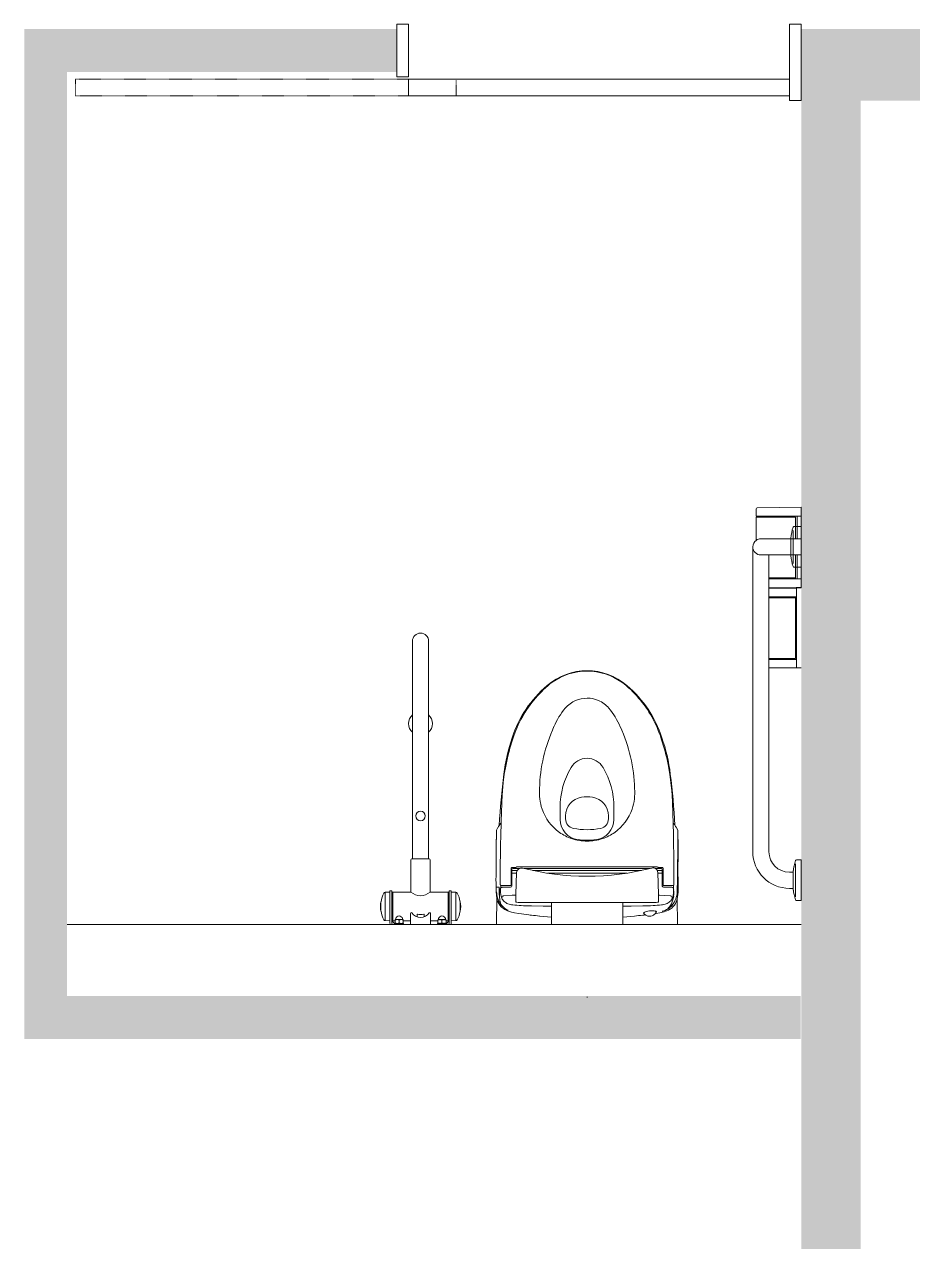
# Model space of a CAD drawing. Header units: millimetres. Extents: x -376000 to 292178, y -193032 to 188048.
# Drawn here: x -232153 to -230286, y -105727 to -103171 of the extents above; entities that cross this region are included whole.
import ezdxf

# ---------------------------------------------------------------- set-up
doc = ezdxf.new("R2010")
doc.units = ezdxf.units.MM
doc.linetypes.add('ラインタイプ-1', pattern=[2.116531, 1.058062, -1.058469])
for name, color, linetype, lineweight, true_color in [('03_0.15', 7, 'Continuous', 15, 0x990099), ('04_0.10', 7, 'Continuous', 9, 0x0099ff), ('08_ハッチ・色', 7, 'Continuous', 5, 0x888888)]:
    doc.layers.add(name, color=color, linetype=linetype, lineweight=lineweight, true_color=true_color)
for name, color, linetype, lineweight in [('_区分表-C_A：塗（壁）-2 (2D)', 7, 'Continuous', 5), ('_区分表-オーナー：塗（壁）-3 (2D)', 7, 'Continuous', 5), ('_区分表-リアルゲイト：塗（壁） (2D)', 7, 'Continuous', 5)]:
    doc.layers.add(name, color=color, linetype=linetype, lineweight=lineweight)

# ---------------------------------------------------------------- blocks, each defined once
blk = doc.blocks.new('区分表-リアルゲイト：塗（壁） (2D)')
at = {"layer": '08_ハッチ・色', "color": 141}
blk.add_solid([(-230520.3, -108260.9), (-230395.3, -108260.9), (-230520.3, -103330.9), (-230395.3, -103330.9)], dxfattribs=at)
blk = doc.blocks.new('グループ-415')
at = {"layer": '03_0.15', "color": 214, "lineweight": 15, "true_color": 0x990099}
for p, q in [((-230615.2, -104202.6), (-230615.2, -104188.3)), ((-230520.3, -104184.6), (-230613.3, -104186.3)), ((-230520.3, -104203.6), (-230520.3, -104184.6)), ((-230615.3, -104230.5), (-230615.2, -104206.8)), ((-230600.7, -104203.6), (-230614.2, -104203.6)), ((-230614.2, -104205.8), (-230600.7, -104205.8)), ((-230596.7, -104203.6), (-230600.7, -104203.6)), ((-230600.7, -104205.8), (-230600.7, -104203.6)), ((-230600.7, -104205.8), (-230596.7, -104205.8)), ((-230584.7, -104203.6), (-230596.7, -104203.6)), ((-230596.7, -104205.8), (-230596.7, -104203.6)), ((-230596.7, -104205.8), (-230584.7, -104205.8)), ((-230580.7, -104203.6), (-230584.7, -104203.6)), ((-230584.7, -104203.6), (-230584.7, -104205.8)), ((-230584.7, -104205.8), (-230580.7, -104205.8)), ((-230539.3, -104203.6), (-230580.7, -104203.6)), ((-230580.7, -104205.8), (-230580.7, -104203.6)), ((-230580.7, -104205.8), (-230540.6, -104205.8)), ((-230540.6, -104205.8), (-230536.8, -104205.8)), ((-230540.3, -104205.5), (-230540.3, -104204)), ((-230540.1, -104203.8), (-230536.8, -104203.8)), ((-230536.8, -104203.6), (-230539.3, -104203.6)), ((-230534.3, -104203.6), (-230536.8, -104203.6)), ((-230536.8, -104203.8), (-230533.5, -104203.8)), ((-230536.8, -104205.8), (-230533.3, -104205.8)), ((-230529.3, -104203.6), (-230534.3, -104203.6)), ((-230533.3, -104205.8), (-230533.3, -104204)), ((-230532.3, -104251), (-230532.3, -104206.8)), ((-230520.3, -104203.6), (-230529.3, -104203.6)), ((-230529.3, -104203.6), (-230529.3, -104251)), ((-230520.3, -104251), (-230520.3, -104203.6)), ((-230615.3, -104232.8), (-230615.3, -104230.5)), ((-230615.3, -104232.9), (-230615.3, -104232.8)), ((-230615.3, -104235.2), (-230615.3, -104232.9)), ((-230615.3, -104235.3), (-230615.3, -104235.2)), ((-230615.3, -104237.6), (-230615.3, -104235.3)), ((-230615.3, -104237.7), (-230615.3, -104237.6)), ((-230615.3, -104240), (-230615.3, -104237.7)), ((-230615.3, -104240.2), (-230615.3, -104240)), ((-230615.3, -104242.3), (-230615.3, -104240.2)), ((-230615.3, -104242.6), (-230615.3, -104242.3)), ((-230615.3, -104244.7), (-230615.3, -104242.6)), ((-230615.3, -104245), (-230615.3, -104244.7)), ((-230615.3, -104247.1), (-230615.3, -104245)), ((-230615.3, -104247.4), (-230615.3, -104247.1)), ((-230615.3, -104249.5), (-230615.3, -104247.4)), ((-230537.3, -104302.8), (-230537.3, -104233.3)), ((-230522.3, -104225.3), (-230535.7, -104225.3)), ((-230520.3, -104225.3), (-230522.3, -104225.3)), ((-230520.3, -104310.8), (-230520.3, -104225.3)), ((-230622.2, -104268), (-230622.2, -104908)), ((-230615.3, -104249.8), (-230615.3, -104249.5)), ((-230615.3, -104251.9), (-230615.3, -104249.8)), ((-230615.3, -104252.2), (-230615.3, -104251.9)), ((-230615.3, -104254.3), (-230615.3, -104252.2)), ((-230605.2, -104251), (-230537.3, -104251)), ((-230542.3, -104251), (-230542.3, -104249.6)), ((-230542.3, -104285), (-230542.3, -104251)), ((-230537.3, -104251), (-230532.3, -104251)), ((-230532.3, -104251), (-230529.3, -104251)), ((-230529.3, -104251), (-230520.3, -104251)), ((-230605.2, -104285), (-230588.2, -104285)), ((-230588.2, -104285), (-230537.3, -104285)), ((-230588.2, -104285), (-230588.2, -104332.8)), ((-230542.3, -104286.4), (-230542.3, -104285)), ((-230537.3, -104285), (-230532.3, -104285)), ((-230532.3, -104285), (-230529.3, -104285)), ((-230532.3, -104331.8), (-230532.3, -104285)), ((-230529.3, -104285), (-230520.3, -104285)), ((-230529.3, -104335), (-230529.3, -104285)), ((-230520.3, -104335), (-230520.3, -104285)), ((-230522.3, -104310.8), (-230535.7, -104310.8)), ((-230520.3, -104310.8), (-230522.3, -104310.8)), ((-230588.2, -104332.8), (-230588.2, -104335)), ((-230588.2, -104332.8), (-230584.7, -104332.8)), ((-230588.2, -104335), (-230588.2, -104352.8)), ((-230584.7, -104335), (-230588.2, -104335)), ((-230584.7, -104332.8), (-230580.7, -104332.8)), ((-230584.7, -104335), (-230584.7, -104332.8)), ((-230580.7, -104335), (-230584.7, -104335)), ((-230580.7, -104332.8), (-230541, -104332.8)), ((-230580.7, -104332.8), (-230580.7, -104335)), ((-230540, -104335), (-230580.7, -104335)), ((-230541, -104332.8), (-230536.8, -104332.8)), ((-230540.8, -104334.6), (-230540.8, -104333)), ((-230540.6, -104334.8), (-230540, -104334.8)), ((-230540, -104334.8), (-230536.8, -104334.8)), ((-230540, -104335), (-230540, -104334.8)), ((-230536.8, -104335), (-230540, -104335)), ((-230536.8, -104332.8), (-230533.3, -104332.8)), ((-230536.8, -104334.8), (-230533.5, -104334.8)), ((-230533.5, -104335), (-230536.8, -104335)), ((-230533.5, -104334.8), (-230533, -104334.8)), ((-230533.5, -104335), (-230533.5, -104334.8)), ((-230529.3, -104335), (-230533.5, -104335)), ((-230532.8, -104334.6), (-230532.8, -104332.7)), ((-230520.3, -104335), (-230529.3, -104335)), ((-230520.3, -104353.7), (-230520.3, -104335)), ((-230588.2, -104352.8), (-230588.2, -104355.3)), ((-230520.3, -104353.6), (-230588.2, -104352.8)), ((-230530.3, -104354.8), (-230588.2, -104355.3)), ((-230588.2, -104355.3), (-230588.2, -104373)), ((-230588.2, -104373), (-230588.2, -104375.3)), ((-230584.7, -104373), (-230588.2, -104373)), ((-230588.2, -104375.3), (-230588.2, -104502.3)), ((-230588.2, -104375.3), (-230541, -104375.3)), ((-230580.7, -104373), (-230584.7, -104373)), ((-230584.7, -104373), (-230584.7, -104375.3)), ((-230540, -104373), (-230580.7, -104373)), ((-230580.7, -104373.9), (-230580.7, -104373)), ((-230580.7, -104374), (-230580.7, -104373.9)), ((-230580.7, -104375.3), (-230580.7, -104374)), ((-230541, -104375.3), (-230536.8, -104375.3)), ((-230540.8, -104373.5), (-230540.8, -104375.1)), ((-230540.6, -104373.3), (-230536.8, -104373.3)), ((-230536.8, -104373), (-230540, -104373)), ((-230540, -104373), (-230540, -104373.3)), ((-230533.5, -104373), (-230536.8, -104373)), ((-230536.8, -104373.3), (-230533, -104373.3)), ((-230536.8, -104375.3), (-230533.3, -104375.3)), ((-230530.3, -104373), (-230533.5, -104373)), ((-230533.5, -104373), (-230533.5, -104373.3)), ((-230532.8, -104373.5), (-230532.8, -104375.4)), ((-230532.3, -104376.3), (-230532.3, -104501.3)), ((-230530.3, -104354.7), (-230530.3, -104373.2)), ((-230530.3, -104373.2), (-230530.3, -104504.7)), ((-230520.3, -104353.7), (-230529.4, -104353.7)), ((-231337.3, -104620.7), (-231337.3, -104466)), ((-231303.3, -104657.3), (-231303.3, -104466)), ((-230588.2, -104502.3), (-230588.2, -104504.5)), ((-230588.2, -104502.3), (-230584.7, -104502.3)), ((-230584.7, -104502.3), (-230580.7, -104502.3)), ((-230584.7, -104504.5), (-230584.7, -104502.3)), ((-230580.7, -104502.3), (-230536.8, -104502.3)), ((-230580.7, -104502.3), (-230580.7, -104504.5)), ((-230540.3, -104502.6), (-230540.3, -104504.1)), ((-230536.8, -104502.3), (-230533.3, -104502.3)), ((-230533.3, -104502.3), (-230533.3, -104504.1)), ((-230588.2, -104504.5), (-230588.2, -104522.2)), ((-230539.3, -104504.5), (-230588.2, -104504.5)), ((-230520.3, -104522.2), (-230588.2, -104522.2)), ((-230588.2, -104522.2), (-230588.2, -104908)), ((-230540.1, -104504.3), (-230539.6, -104504.3)), ((-230539.6, -104504.3), (-230536.8, -104504.3)), ((-230536.8, -104504.5), (-230539.3, -104504.5)), ((-230536.8, -104504.3), (-230534, -104504.3)), ((-230534.3, -104504.5), (-230536.8, -104504.5)), ((-230530.3, -104504.5), (-230534.3, -104504.5)), ((-230534, -104504.3), (-230533.5, -104504.3)), ((-230530.3, -104504.7), (-230530.3, -104522.2)), ((-231337.3, -104657.3), (-231337.3, -104620.7)), ((-231337.3, -104923), (-231337.3, -104657.3)), ((-231303.3, -104923), (-231303.3, -104657.3)), ((-231140.7, -104724.9), (-231144.3, -104745.2)), ((-230796.5, -104745.2), (-230800.1, -104724.9)), ((-231144.3, -104745.2), (-231146.6, -104762.4)), ((-230794.2, -104762.4), (-230796.5, -104745.2)), ((-231148.3, -104780.2), (-231148.9, -104790.2)), ((-231146.6, -104762.4), (-231148.3, -104780.2)), ((-230792.5, -104780.2), (-230794.2, -104762.4)), ((-230791.9, -104790.2), (-230792.5, -104780.2)), ((-231149.6, -104804.1), (-231150.5, -104827.7)), ((-231148.9, -104790.2), (-231149.6, -104804.1)), ((-230791.2, -104804.1), (-230791.9, -104790.2)), ((-230790.3, -104827.7), (-230791.2, -104804.1)), ((-231150.5, -104827.7), (-231151, -104841.7)), ((-231027, -104814.7), (-231027, -104840.1)), ((-231015.5, -104832.9), (-231015.5, -104839.3)), ((-230925.5, -104832.9), (-230925.5, -104839.3)), ((-230914, -104814.7), (-230914, -104840.3)), ((-230789.7, -104848.1), (-230790.3, -104827.7)), ((-231151.1, -104848.1), (-231151.8, -104872.4)), ((-231151, -104841.7), (-231151.1, -104848.1)), ((-230789, -104872.4), (-230789.7, -104848.1)), ((-230788.6, -104848.5), (-230787.3, -104850.5)), ((-230783.5, -104856.2), (-230780, -104862.5)), ((-231161.5, -104882.4), (-231161.6, -104953.8)), ((-231161, -104881.9), (-231161, -104863.7)), ((-231151.8, -104872.4), (-231152.3, -104895.2)), ((-230788.5, -104895.2), (-230789, -104872.4)), ((-230779.7, -104881.9), (-230780.5, -104965.4)), ((-230779.8, -104863.9), (-230779.7, -104881.9)), ((-230779.2, -104906.8), (-230779.2, -104882.4)), ((-231152.5, -104911.9), (-231152.8, -104935.2)), ((-231152.3, -104895.2), (-231152.5, -104911.9)), ((-230788.3, -104911.9), (-230788.5, -104895.2)), ((-230788, -104935.2), (-230788.3, -104911.9)), ((-230779.4, -104952.4), (-230779.2, -104906.8)), ((-231340.5, -104992.7), (-231340.5, -104925)), ((-231338.5, -104923), (-231337.3, -104923)), ((-231337.3, -104923), (-231303.3, -104923)), ((-231303.3, -104923), (-231302, -104923)), ((-231300, -104992.7), (-231300, -104925)), ((-231152.8, -104935.2), (-231152.9, -104956.8)), ((-230787.9, -104956.8), (-230788, -104935.2)), ((-230532.3, -105002.7), (-230532.3, -104933.2)), ((-230520.3, -104925.2), (-230530.7, -104925.2)), ((-230520.3, -105010.7), (-230520.3, -104925.2)), ((-231161.6, -104953.8), (-231161.7, -104961.8)), ((-231152.9, -104956.8), (-231152.9, -104958)), ((-231152.9, -104958), (-231152.9, -104965.2)), ((-231129.9, -104965.4), (-231129.9, -104943.1)), ((-231129, -104954.1), (-231129, -104952.1)), ((-231129, -104954.1), (-231129, -104954.5)), ((-231128.4, -104945.1), (-231128.3, -104955.4)), ((-231128.3, -104955.4), (-231128.3, -104965.4)), ((-231127.9, -104941), (-231120.9, -104941)), ((-231112.2, -104943.1), (-231126.4, -104943.1)), ((-231126.4, -104947.4), (-231117.1, -104947.4)), ((-231126.4, -104953.1), (-231118.7, -104953.1)), ((-231120.3, -104998), (-231118.6, -104951.6)), ((-231117, -104939.6), (-231045.4, -104939.5)), ((-230970.4, -104943.2), (-231102.6, -104943.1)), ((-231084.3, -104947.4), (-230970.4, -104947.3)), ((-231053.6, -104953), (-230970.4, -104952.9)), ((-231045.4, -104939.5), (-230970.4, -104939.5)), ((-230970.4, -104939.5), (-230895.4, -104939.5)), ((-230838, -104943.1), (-230970.4, -104943.2)), ((-230970.4, -104947.3), (-230856.3, -104947.4)), ((-230970.4, -104952.9), (-230887, -104953)), ((-230895.4, -104939.5), (-230823.9, -104939.6)), ((-230814.4, -104943.1), (-230826.8, -104943.1)), ((-230822.9, -104947.4), (-230814.3, -104947.4)), ((-230822, -104951.6), (-230820.3, -104998)), ((-230821.9, -104953.1), (-230814.3, -104953.1)), ((-230819.9, -104941), (-230812.9, -104941)), ((-230812.4, -104945.1), (-230812.5, -104959.1)), ((-230812.5, -104959.1), (-230812.5, -104965.4)), ((-230812.5, -104959.1), (-230810.9, -104959.1)), ((-230811.8, -104952.1), (-230811.8, -104954.1)), ((-230810.9, -104943.1), (-230810.9, -104959.1)), ((-230810.9, -104959.1), (-230810.9, -104965.4)), ((-230787.9, -104958), (-230787.9, -104956.8)), ((-230787.9, -104965.2), (-230787.9, -104958)), ((-230779.4, -104952.4), (-230779.4, -104954.1)), ((-230779.2, -104965.4), (-230779.4, -104954.1)), ((-230545.3, -104951), (-230537.3, -104951)), ((-230537.3, -104949.6), (-230537.3, -104949.5)), ((-230537.3, -104951), (-230537.3, -104949.6)), ((-230537.3, -104985), (-230537.3, -104951)), ((-231161.8, -104966.8), (-231161.8, -104965.4)), ((-231161.7, -104971.8), (-231161.3, -104972)), ((-231161.6, -104973.2), (-231161.6, -104993.4)), ((-231161.3, -104972), (-231161.4, -104972.7)), ((-231161.1, -104982.2), (-231161.1, -104973.1)), ((-231161.1, -104983.4), (-231161.1, -104992.3)), ((-231160.6, -104982.7), (-231159.2, -104982.7)), ((-231159.2, -104982.7), (-231154.9, -104982.7)), ((-231155, -104983.4), (-231155, -104987.6)), ((-231155, -104992.3), (-231155, -104987.6)), ((-231154.9, -104982.7), (-231154.6, -104986.8)), ((-231154.6, -104986.8), (-231154.6, -104992)), ((-231152.9, -104965.2), (-231152.9, -104975.7)), ((-231152.9, -104975.7), (-231152.9, -104977.2)), ((-231152.3, -104985.8), (-231152.3, -104988.8)), ((-231151.9, -104978.9), (-231151.9, -104984)), ((-231151.9, -104984), (-231151.9, -104984.6)), ((-231150.9, -104979.2), (-231131.9, -104979.2)), ((-231147.3, -104982.6), (-231131.2, -104982.4)), ((-231129.9, -104977.2), (-231129.9, -104965.4)), ((-231128.9, -104975.4), (-231128.3, -104975.4)), ((-231128.3, -104965.4), (-231128.3, -104975.4)), ((-231128.3, -104975.4), (-231128.2, -104980.4)), ((-231120.2, -104976.3), (-231119.5, -104976.3)), ((-230821.1, -104976.3), (-230820.6, -104976.3)), ((-230812.5, -104965.4), (-230812.5, -104972)), ((-230812.5, -104972), (-230812.5, -104980)), ((-230812.5, -104972), (-230810.9, -104972)), ((-230810.9, -104965.4), (-230810.9, -104972)), ((-230810.9, -104972), (-230810.9, -104977.2)), ((-230793.4, -104982.6), (-230809.6, -104982.4)), ((-230808.9, -104979.2), (-230789.9, -104979.2)), ((-230788.9, -104984.5), (-230788.9, -104978.9)), ((-230788.5, -104988.8), (-230788.5, -104985.8)), ((-230788.4, -104987.4), (-230788.5, -104988.8)), ((-230787.9, -104975.7), (-230787.9, -104965.2)), ((-230787.9, -104977.2), (-230787.9, -104975.7)), ((-230780.5, -104965.4), (-230780.8, -104990.6)), ((-230779.4, -104972.7), (-230779.4, -104972.1)), ((-230779.2, -104971.7), (-230779.2, -104965.4)), ((-230779.2, -104993.4), (-230779.2, -104973.2)), ((-230545.3, -104985), (-230537.3, -104985)), ((-230537.3, -104986.4), (-230537.3, -104985)), ((-231403.4, -105012.9), (-231403.4, -105033)), ((-231384.5, -104993), (-231394.6, -104993.2)), ((-231394.4, -104994.3), (-231394.4, -105051.6)), ((-231384.5, -104990), (-231380.5, -104990)), ((-231384.5, -104990), (-231384.5, -104993)), ((-231384.5, -104993), (-231384.5, -105052.9)), ((-231380.5, -104990), (-231380.5, -105051.9)), ((-231380.3, -105004), (-231379.8, -105004)), ((-231380.3, -105041.9), (-231380.3, -105004)), ((-231379.8, -105004), (-231379.8, -104992.7)), ((-231379.8, -104992.7), (-231378.3, -104992.7)), ((-231379.8, -105041.9), (-231379.8, -105004)), ((-231378.3, -104992.7), (-231340.5, -104992.7)), ((-231378.3, -105053.2), (-231378.3, -104992.7)), ((-231300, -104992.7), (-231262.3, -104992.7)), ((-231262.3, -104992.7), (-231260.8, -104992.7)), ((-231262.3, -105053.2), (-231262.3, -104992.7)), ((-231260.8, -105004), (-231260.8, -104992.7)), ((-231260.8, -105041.9), (-231260.8, -105004)), ((-231260.8, -105004), (-231260.3, -105004)), ((-231260.3, -105041.9), (-231260.3, -105004)), ((-231260, -104990), (-231256, -104990)), ((-231260, -104990), (-231260, -105051.9)), ((-231256, -104990), (-231256, -104993)), ((-231256, -104993), (-231245.9, -104993.2)), ((-231256, -105052.9), (-231256, -104993)), ((-231246.1, -105051.6), (-231246.1, -104994.3)), ((-231237.1, -105013.2), (-231237.1, -105012.9)), ((-231237.1, -105033), (-231237.1, -105013.2)), ((-231161.6, -104993.4), (-231161, -104997)), ((-231161.1, -104992.3), (-231160.5, -104992.3)), ((-231161.1, -104992.3), (-231161, -104997)), ((-231160.4, -105060.9), (-231159.9, -105005.7)), ((-231154.9, -104994), (-231155, -104992.3)), ((-231154.8, -104996.6), (-231154.9, -104994)), ((-231154.4, -104994), (-231154.4, -104993.3)), ((-231154.3, -104997.1), (-231154.3, -104999.3)), ((-231154.3, -105002.1), (-231154.2, -105004.7)), ((-231145.2, -105000.4), (-231128.1, -104999.3)), ((-231128.1, -104999.3), (-231120.3, -104998.9)), ((-231120.3, -105013.7), (-231120.3, -104998)), ((-231045.3, -105014.5), (-231110.3, -105014.5)), ((-231045.3, -105014.5), (-231045.3, -105060.6)), ((-230970.3, -105014.5), (-231045.3, -105014.5)), ((-230895.3, -105014.5), (-230970.3, -105014.5)), ((-230830.3, -105014.5), (-230895.3, -105014.5)), ((-230895.3, -105014.5), (-230895.3, -105060.6)), ((-230820.3, -105013.7), (-230820.3, -104998)), ((-230820.3, -104998.9), (-230818.3, -104999)), ((-230818.3, -104999), (-230795.5, -105000.4)), ((-230781, -105006.4), (-230780.5, -105060.9)), ((-230779.8, -104997.2), (-230779.2, -104993.4)), ((-230520.3, -105010.7), (-230530.7, -105010.7)), ((-231341.3, -105053.2), (-231341.3, -105037.9)), ((-231327.5, -105044.7), (-231327.5, -105039.4)), ((-231313, -105044.7), (-231313, -105039.4)), ((-231299.3, -105053.2), (-231299.3, -105037.9)), ((-231149.1, -105021.8), (-231150, -105020.8)), ((-231149.1, -105024.1), (-231149.2, -105025.2)), ((-231149.1, -105021.8), (-231149.1, -105024.1)), ((-231136.6, -105031.1), (-231136.6, -105031.8)), ((-231113.5, -105037.7), (-231123, -105036.2)), ((-231062.6, -105022.1), (-231087.3, -105021.8)), ((-231062.6, -105022.1), (-231045.3, -105022.3)), ((-230895.3, -105022.3), (-230878.1, -105022.1)), ((-230853.5, -105021.8), (-230878.1, -105022.1)), ((-230825.6, -105037.4), (-230827.1, -105037.6)), ((-230817.8, -105036.2), (-230825.6, -105037.4)), ((-230791.6, -105023.7), (-230791.7, -105020.2)), ((-230791.6, -105025.2), (-230791.6, -105023.7)), ((-231384.5, -105052.9), (-231394.6, -105052.7)), ((-231384.5, -105052.9), (-231384.5, -105057.9)), ((-231380.5, -105051.9), (-231380.5, -105057.9)), ((-231380.3, -105041.9), (-231379.8, -105041.9)), ((-231379.8, -105053.2), (-231379.8, -105041.9)), ((-231379.8, -105053.2), (-231378.3, -105053.2)), ((-231378.3, -105053.2), (-231373.8, -105053.2)), ((-231374.5, -105059.1), (-231374.5, -105058.4)), ((-231373.5, -105058.4), (-231374.5, -105058.4)), ((-231374.5, -105060.9), (-231374.5, -105059.1)), ((-231372.8, -105050.6), (-231373.8, -105051.2)), ((-231373.8, -105051.9), (-231373.8, -105051.2)), ((-231372.5, -105051.3), (-231373.8, -105051.9)), ((-231373.8, -105053.2), (-231373.8, -105051.9)), ((-231373.8, -105057.5), (-231373.8, -105053.2)), ((-231373.8, -105057.5), (-231372.5, -105057.9)), ((-231373.8, -105058.3), (-231373.8, -105057.5)), ((-231373.5, -105058.4), (-231373.8, -105058.3)), ((-231373.5, -105058.4), (-231369.5, -105058.4)), ((-231372.5, -105050.2), (-231372.5, -105048.5)), ((-231371.5, -105050.8), (-231372.5, -105051.3)), ((-231372.5, -105057.9), (-231371.5, -105058.2)), ((-231359, -105050.4), (-231371.5, -105050.4)), ((-231370.4, -105050.5), (-231371.5, -105050.8)), ((-231371.5, -105058.2), (-231370.4, -105058.4)), ((-231370, -105050.5), (-231370.4, -105050.5)), ((-231370.4, -105058.4), (-231369.5, -105058.4)), ((-231369.5, -105050.4), (-231370, -105050.5)), ((-231369, -105050.5), (-231369.5, -105050.4)), ((-231369.5, -105058.4), (-231368.6, -105058.4)), ((-231369.5, -105058.4), (-231361, -105058.4)), ((-231368.6, -105050.5), (-231369, -105050.5)), ((-231367.6, -105050.8), (-231368.6, -105050.5)), ((-231368.6, -105058.4), (-231367.6, -105058.2)), ((-231366.5, -105051.3), (-231367.6, -105050.8)), ((-231367.6, -105058.2), (-231366.5, -105057.9)), ((-231365.3, -105051.9), (-231366.5, -105051.3)), ((-231366.5, -105057.9), (-231365.3, -105057.5)), ((-231365.3, -105051.9), (-231364, -105051.3)), ((-231365.3, -105057.5), (-231365.3, -105051.9)), ((-231364, -105057.9), (-231365.3, -105057.5)), ((-231364, -105051.3), (-231363, -105050.8)), ((-231363, -105058.2), (-231364, -105057.9)), ((-231363, -105050.8), (-231361.9, -105050.5)), ((-231361.9, -105058.4), (-231363, -105058.2)), ((-231361.9, -105050.5), (-231361.5, -105050.5)), ((-231361, -105058.4), (-231361.9, -105058.4)), ((-231361.5, -105050.5), (-231361, -105050.4)), ((-231361, -105050.4), (-231360.5, -105050.5)), ((-231361, -105058.4), (-231357, -105058.4)), ((-231360.1, -105058.4), (-231361, -105058.4)), ((-231360.5, -105050.5), (-231360.1, -105050.5)), ((-231360.1, -105050.5), (-231359.1, -105050.8)), ((-231359.1, -105058.2), (-231360.1, -105058.4)), ((-231359.1, -105050.8), (-231358, -105051.3)), ((-231358, -105057.9), (-231359.1, -105058.2)), ((-231358, -105050.2), (-231358, -105048.5)), ((-231358, -105051.3), (-231356.8, -105051.9)), ((-231356.8, -105057.5), (-231358, -105057.9)), ((-231356.8, -105051.2), (-231357.8, -105050.6)), ((-231356.8, -105058.3), (-231357, -105058.4)), ((-231356.1, -105058.4), (-231357, -105058.4)), ((-231356.8, -105051.9), (-231356.8, -105051.2)), ((-231356.8, -105053.2), (-231356.8, -105051.9)), ((-231356.8, -105053.2), (-231341.3, -105053.2)), ((-231356.8, -105057.5), (-231356.8, -105053.2)), ((-231356.8, -105058.3), (-231356.8, -105057.5)), ((-231356.1, -105060.9), (-231356.1, -105058.4)), ((-231341.3, -105060.9), (-231341.3, -105053.2)), ((-231299.3, -105053.2), (-231283.8, -105053.2)), ((-231299.3, -105060.9), (-231299.3, -105053.2)), ((-231284.5, -105060.9), (-231284.5, -105058.4)), ((-231283.5, -105058.4), (-231284.5, -105058.4)), ((-231282.8, -105050.6), (-231283.8, -105051.2)), ((-231283.8, -105051.9), (-231283.8, -105051.2)), ((-231282.5, -105051.3), (-231283.8, -105051.9)), ((-231283.8, -105053.2), (-231283.8, -105051.9)), ((-231283.8, -105057.5), (-231283.8, -105053.2)), ((-231283.8, -105057.5), (-231282.5, -105057.9)), ((-231283.8, -105058.3), (-231283.8, -105057.5)), ((-231283.5, -105058.4), (-231283.8, -105058.3)), ((-231279.5, -105058.4), (-231283.5, -105058.4)), ((-231282.5, -105050.2), (-231282.5, -105048.5)), ((-231281.5, -105050.8), (-231282.5, -105051.3)), ((-231282.5, -105057.9), (-231281.5, -105058.2)), ((-231269, -105050.4), (-231281.5, -105050.4)), ((-231280.5, -105050.5), (-231281.5, -105050.8)), ((-231281.5, -105058.2), (-231280.5, -105058.4)), ((-231280, -105050.5), (-231280.5, -105050.5)), ((-231280.5, -105058.4), (-231279.5, -105058.4)), ((-231271, -105058.4), (-231279.5, -105058.4)), ((-231279.5, -105058.4), (-231278.6, -105058.4)), ((-231278.6, -105050.5), (-231279.1, -105050.5)), ((-231277.6, -105050.8), (-231278.6, -105050.5)), ((-231278.6, -105058.4), (-231277.6, -105058.2)), ((-231276.5, -105051.3), (-231277.6, -105050.8)), ((-231277.6, -105058.2), (-231276.5, -105057.9)), ((-231275.3, -105051.9), (-231276.5, -105051.3)), ((-231276.5, -105057.9), (-231275.3, -105057.5)), ((-231275.3, -105051.9), (-231274, -105051.3)), ((-231275.3, -105057.5), (-231275.3, -105051.9)), ((-231274, -105057.9), (-231275.3, -105057.5)), ((-231274, -105051.3), (-231273, -105050.8)), ((-231273, -105058.2), (-231274, -105057.9)), ((-231273, -105050.8), (-231272, -105050.5)), ((-231272, -105058.4), (-231273, -105058.2)), ((-231272, -105050.5), (-231271.5, -105050.5)), ((-231271, -105058.4), (-231272, -105058.4)), ((-231267, -105058.4), (-231271, -105058.4)), ((-231270.1, -105058.4), (-231271, -105058.4)), ((-231270.6, -105050.5), (-231270.1, -105050.5)), ((-231270.1, -105050.5), (-231269.1, -105050.8)), ((-231269.1, -105058.2), (-231270.1, -105058.4)), ((-231269.1, -105050.8), (-231268, -105051.3)), ((-231268, -105057.9), (-231269.1, -105058.2)), ((-231268, -105050.2), (-231268, -105048.5)), ((-231268, -105051.3), (-231266.8, -105051.9)), ((-231266.8, -105057.5), (-231268, -105057.9)), ((-231266.8, -105051.2), (-231267.8, -105050.6)), ((-231266.8, -105058.3), (-231267, -105058.4)), ((-231266.1, -105058.4), (-231267, -105058.4)), ((-231266.8, -105051.9), (-231266.8, -105051.2)), ((-231266.8, -105053.2), (-231266.8, -105051.9)), ((-231266.8, -105053.2), (-231262.3, -105053.2)), ((-231266.8, -105057.5), (-231266.8, -105053.2)), ((-231266.8, -105058.3), (-231266.8, -105057.5)), ((-231266.1, -105059.1), (-231266.1, -105058.4)), ((-231266.1, -105060.9), (-231266.1, -105059.1)), ((-231262.3, -105053.2), (-231260.8, -105053.2)), ((-231260.8, -105041.9), (-231260.3, -105041.9)), ((-231260.8, -105053.2), (-231260.8, -105041.9)), ((-231260, -105051.9), (-231260, -105057.9)), ((-231256, -105052.9), (-231245.9, -105052.7)), ((-231256, -105052.9), (-231256, -105057.9)), ((-231100, -105060.9), (-231160, -105060.9)), ((-230970.3, -105060.9), (-231100, -105060.9)), ((-231062.2, -105043.9), (-231070, -105043.2)), ((-231045.3, -105045.3), (-231062.2, -105043.9)), ((-231045.3, -105060.6), (-231045.3, -105060.9)), ((-230840.7, -105060.9), (-230970.3, -105060.9)), ((-230878.6, -105043.9), (-230895.3, -105045.3)), ((-230895.3, -105060.9), (-230895.3, -105060.6)), ((-230870.7, -105043.2), (-230878.6, -105043.9)), ((-230780.6, -105060.9), (-230840.7, -105060.9)), ((-230970.3, -105213.9), (-230970.3, -105212.9))]:
    blk.add_line(p, q, dxfattribs=at)
blk.add_circle((-231320.3, -104833), 10, dxfattribs=at)
for centre, radius, start, end in [((-230613.2, -104188.3), 2, 91, 180), ((-230616.6, -104208.9), 1.33, 359.9559, 9.2851), ((-230616.6, -104208.9), 1.33, 350.7564, 0.0827), ((-230616.6, -104211.3), 1.33, 359.9475, 9.2742), ((-230616.6, -104211.3), 1.33, 350.7491, 0.0742), ((-230616.6, -104213.7), 1.33, 359.9475, 9.2742), ((-230616.6, -104213.7), 1.33, 350.7491, 0.0742), ((-230616.6, -104216.1), 1.33, 359.9475, 9.2742), ((-230616.6, -104216.1), 1.33, 350.7491, 0.0742), ((-230616.6, -104218.5), 1.33, 359.9475, 9.2742), ((-230616.6, -104218.5), 1.33, 350.7491, 0.0742), ((-230616.6, -104220.9), 1.33, 359.9475, 9.2742), ((-230616.6, -104220.9), 1.33, 350.7491, 0.0742), ((-230616.6, -104223.3), 1.33, 359.9475, 9.2742), ((-230614.2, -104202.6), 1, 180, 270), ((-230614.2, -104206.8), 1, 90, 180), ((-230540.6, -104205.5), 0.3, 270, 0), ((-230540.1, -104204), 0.2, 90, 180), ((-230539.6, -104203.5), 0.3, 270, 350.4059), ((-230534, -104203.5), 0.3, 189.5941, 270), ((-230533.5, -104204), 0.2, 0, 90), ((-230533.3, -104206.8), 1, 0, 90), ((-230616.6, -104223.3), 1.33, 350.7491, 0.0742), ((-230616.6, -104225.7), 1.33, 359.9475, 9.2742), ((-230616.6, -104225.7), 1.33, 350.7491, 0.0742), ((-230616.6, -104228.1), 1.33, 359.9475, 9.2742), ((-230616.6, -104228.1), 1.33, 350.7491, 0.0742), ((-230617, -104230.5), 1.72, 359.9289, 8.093), ((-230616.6, -104230.5), 1.33, 350.7491, 358.8451), ((-230616.6, -104232.9), 1.33, 2.3354, 9.2742), ((-230616.6, -104232.9), 1.33, 359.9475, 2.3354), ((-230616.6, -104232.9), 1.33, 357.6219, 0.0742), ((-230616.6, -104232.9), 1.33, 350.7491, 357.6219), ((-230616.6, -104235.3), 1.33, 3.1137, 9.2742), ((-230616.6, -104235.3), 1.33, 359.9475, 3.1137), ((-230616.6, -104235.3), 1.33, 356.8441, 0.0742), ((-230616.6, -104235.3), 1.33, 350.7491, 356.8441), ((-230616.6, -104237.7), 1.33, 3.7342, 9.2742), ((-230616.6, -104237.7), 1.33, 359.9475, 3.7342), ((-230616.6, -104237.7), 1.33, 356.2239, 0.0742), ((-230616.6, -104237.7), 1.33, 350.7491, 356.2239), ((-230616.6, -104240.1), 1.33, 4.2658, 9.2742), ((-230616.6, -104240.1), 1.33, 359.9475, 4.2658), ((-230616.6, -104240.1), 1.33, 355.6925, 0.0742), ((-230616.6, -104240.1), 1.33, 350.7491, 355.6925), ((-230616.6, -104242.5), 1.33, 4.7385, 9.2742), ((-230616.6, -104242.5), 1.33, 359.9475, 4.7385), ((-230616.6, -104242.5), 1.33, 355.2199, 0.0742), ((-230616.6, -104242.5), 1.33, 350.7491, 355.2199), ((-230616.6, -104244.9), 1.33, 5.1685, 9.2742), ((-230616.6, -104244.9), 1.33, 359.9475, 5.1685), ((-230616.6, -104244.9), 1.33, 354.7901, 0.0742), ((-230616.6, -104244.9), 1.33, 350.7491, 354.7901), ((-230616.6, -104247.3), 1.33, 5.5655, 9.2742), ((-230616.6, -104247.3), 1.33, 359.9475, 5.5655), ((-230616.6, -104247.3), 1.33, 354.3932, 0.0742), ((-230616.6, -104247.3), 1.33, 350.7491, 354.3932), ((-230393.4, -104267.6), 150, 164.2052, 173.0868), ((-230535.7, -104227.3), 2, 90, 164.2052), ((-230605.2, -104268), 17, 126.1033, 180.0002), ((-230605.2, -104268), 17, 180.0002, 270), ((-230616.6, -104249.6), 1.33, 5.9362, 9.2742), ((-230616.6, -104249.6), 1.33, 359.9475, 5.9362), ((-230616.6, -104249.7), 1.33, 354.0226, 0.0742), ((-230616.6, -104249.7), 1.33, 350.7491, 354.0226), ((-230605.2, -104268), 17, 90, 126.1033), ((-230616.6, -104252), 1.33, 6.2852, 9.2742), ((-230616.6, -104252), 1.33, 359.9475, 6.2852), ((-230616.6, -104252.1), 1.33, 353.6737, 0.0742), ((-230616.6, -104252.1), 1.33, 350.7491, 353.6737), ((-230616.6, -104254.4), 1.33, 6.6159, 9.2742), ((-230392.6, -104268.4), 150.8, 186.8726, 195.7541), ((-230535.7, -104308.8), 2, 195.7948, 270), ((-230541, -104333), 0.2, 0, 90), ((-230540.6, -104334.6), 0.2, 180, 270), ((-230533.3, -104331.8), 1, 270, 300), ((-230533, -104334.6), 0.2, 270, 0), ((-230533.3, -104331.8), 1, 300, 0), ((-230541, -104375.1), 0.2, 270, 0), ((-230540.6, -104373.5), 0.2, 90, 180), ((-230533.3, -104376.3), 1, 0, 90), ((-230533, -104373.5), 0.2, 0, 90), ((-230529.3, -104354.7), 0.964, 97.3356, 183.5533), ((-231320.3, -104466), 17, 0, 180), ((-230540.6, -104502.6), 0.3, 0, 90), ((-230540.1, -104504.1), 0.2, 180, 270), ((-230533.5, -104504.1), 0.2, 270, 0), ((-230533.3, -104501.3), 1, 270, 0), ((-230970.5, -104655.9), 128, 49.0355, 130.9645), ((-230970.3, -104655.9), 127, 90.0267, 125.2074), ((-230970.5, -104655.9), 127, 54.7926, 89.9733), ((-230539.6, -104504.6), 0.3, 9.5942, 89.9998), ((-230534, -104504.6), 0.3, 90, 170.4059), ((-230927.2, -104709.4), 195.6, 126.5044, 140.7218), ((-231013.6, -104709.4), 195.6, 39.2782, 53.4956), ((-230899.2, -104742.4), 240, 130.2723, 162.1131), ((-231041.7, -104742.4), 240, 17.8869, 49.7277), ((-230910.9, -104732.8), 223.2, 138.7166, 151.1716), ((-230893.9, -104708), 158.9, 140.307, 156.8379), ((-230969.5, -104647.2), 61.9, 113.7311, 138.8681), ((-230965.8, -104668), 82.5, 93.201, 110.3046), ((-230970.4, -104645.8), 60.2, 83.6069, 90.0007), ((-230970.4, -104645.8), 60.3, 66.4996, 83.6032), ((-230971.3, -104647.2), 61.9, 41.1319, 66.2689), ((-231046.9, -104708), 158.9, 23.1621, 39.693), ((-231029.9, -104732.8), 223.2, 28.8284, 41.2834), ((-231320.3, -104639), 25, 132.8436, 227.1564), ((-231320.3, -104639), 25, 312.8436, 47.1564), ((-230887.7, -104747.7), 250.7, 150.7396, 162.1271), ((-231053.1, -104747.7), 250.7, 17.8729, 29.2604), ((-230736.4, -104785.3), 334.2, 155.2643, 166.8229), ((-231204.4, -104785.3), 334.2, 13.1771, 24.7357), ((-230788, -104787.9), 360, 160.655, 173.133), ((-230691.5, -104815.1), 458.1, 161.6397, 168.6469), ((-231249.3, -104815.1), 458.1, 11.3531, 18.3603), ((-231153, -104787.9), 360, 6.867, 19.345), ((-230745.7, -104782.9), 324.6, 166.8594, 178.6996), ((-230863, -104814.7), 164, 149.3166, 180), ((-230970.5, -104750.9), 39, 30.6834, 149.3166), ((-231078, -104814.7), 164, 0, 30.6834), ((-231195.1, -104782.9), 324.6, 1.3004, 13.1406), ((-229358.3, -104960.1), 1800, 173.133, 176.5836), ((-232582.6, -104960.1), 1800, 3.4265, 6.867), ((-230966.5, -104784.6), 104.1, 175.0032, 199.0283), ((-230974.3, -104784.6), 104.1, 340.9717, 4.9968), ((-230975.5, -104832.9), 40, 99.5941, 180), ((-230970.5, -104862.5), 70, 80.4059, 99.5941), ((-230965.5, -104832.9), 40, 0, 80.4059), ((-230970.5, -104785.9), 99.9, 199.0647, 234.6023), ((-230970.3, -104785.9), 99.9, 305.3977, 340.9353), ((-231013.4, -104940.7), 166.8, 149.8343, 152.0682), ((-231050.8, -104921.1), 124.6, 144.4113, 148.9662), ((-231151.2, -104849.5), 1.38, 88.2645, 135.2514), ((-230984, -104840.1), 43, 180, 262.7518), ((-230995.5, -104839.3), 20, 180, 258.9125), ((-230970.5, -104711.8), 150, 258.9125, 281.0875), ((-230957, -104840.1), 43, 277.2482, 0), ((-230945.5, -104839.3), 20, 281.0875, 0), ((-230789.6, -104849.5), 1.4, 45.4171, 91.9745), ((-230855.8, -104899.5), 84.3, 30.904, 35.5612), ((-231160.9, -104882.5), 0.634, 100.9814, 168.1501), ((-231159.3, -104863.4), 1.69, 146.8343, 188.6286), ((-230971, -104787.1), 98.7, 234.4612, 251.1581), ((-230970.8, -104787.6), 98.2, 250.9461, 270.24), ((-230970.5, -104733.9), 150, 262.7518, 277.2482), ((-230970, -104787.6), 98.2, 269.76, 289.0539), ((-230969.8, -104787.1), 98.7, 288.8419, 305.5388), ((-230781.8, -104863.5), 1.97, 346.8466, 28.641), ((-230779.9, -104882.5), 0.634, 11.8499, 79.0186), ((-230545.3, -104908), 77, 180, 270), ((-230545.3, -104908), 43, 180, 270), ((-231338.5, -104925), 2, 90, 180), ((-231302, -104925), 2, 0, 90), ((-230388.2, -104967.5), 150.2, 164.2198, 173.1014), ((-230388.4, -104967.5), 150, 168.3629, 173.0868), ((-230530.7, -104927.2), 2, 90, 164.2052), ((-231116.9, -104965), 44.9, 175.9156, 180.4935), ((-231127.9, -104943), 2.04, 136.7656, 181.8656), ((-231128.9, -104950.2), 1, 180.0002, 230.208), ((-231130.5, -104952.1), 1.5, 0.0009, 50.2071), ((-231127.9, -104943), 1.98, 88.8069, 136.6869), ((-231128, -104954.4), 1, 181.6394, 251.7758), ((-231126.3, -104945.2), 2.06, 91.595, 177.8469), ((-231127.6, -104948.3), 0.66, 129.2769, 180.0331), ((-231127.9, -104953.7), 0.372, 104.2102, 173.8683), ((-231127.2, -104948.8), 1.31, 99.0948, 128.8279), ((-231127.3, -104955.1), 1.92, 98.9839, 112.4919), ((-231126.5, -104960.9), 7.74, 89.7648, 98.1737), ((-231126.5, -104951.7), 4.3, 88.6533, 102.2369), ((-231120.9, -104938), 2.99, 270.0137, 308.6188), ((-231117, -104942.7), 3.06, 89.3728, 130.1883), ((-231107.6, -104953.3), 11.1, 82.2905, 171.3965), ((-230970.3, -104412.9), 546.5, 255.6072, 284.388), ((-230831.6, -104951.5), 9.65, 359.1725, 107.1811), ((-230823.9, -104942.8), 3.25, 50.2776, 91.0931), ((-230819.9, -104938), 2.99, 231.3812, 269.9863), ((-230814.5, -104945.2), 2.08, 2.6138, 87.9443), ((-230814.2, -104951.7), 4.3, 77.7631, 91.3467), ((-230814.3, -104960.9), 7.74, 81.8263, 90.2352), ((-230813.5, -104948.8), 1.31, 51.1721, 80.9052), ((-230813.5, -104955.1), 1.92, 67.5081, 81.0161), ((-230812.9, -104943), 1.98, 43.3131, 91.1931), ((-230812.9, -104953.7), 0.372, 6.1317, 75.7898), ((-230813.1, -104948.3), 0.66, 359.9669, 50.7231), ((-230810.3, -104952.1), 1.5, 129.7929, 179.9991), ((-230810.3, -104954.1), 1.5, 179.9998, 230.2085), ((-230812.9, -104943), 2.04, 358.1344, 43.2344), ((-230811.9, -104950.2), 1, 309.792, 359.9998), ((-230811.9, -104956), 1, 0, 50.2082), ((-230536.3, -104949.6), 1, 173.0869, 179.9999), ((-231037.2, -104967.2), 124.6, 179.8452, 181.8111), ((-231157.4, -104971.1), 4.38, 180.0492, 189.2751), ((-231160.9, -104973.3), 0.736, 130.7791, 172.3545), ((-231164.7, -104973.2), 3.61, 1.1336, 20.3324), ((-231160.6, -104982.2), 0.5, 180.0222, 269.9778), ((-231160.5, -104983.3), 0.614, 99.1073, 193.5598), ((-231157.9, -104984.2), 2.98, 16.7235, 27.5473), ((-231150.8, -104977.1), 2.05, 180.6114, 238.9592), ((-231149.7, -104985.4), 2.65, 148.2003, 188.4089), ((-231089, -104989.7), 63.3, 179.2272, 183.1292), ((-231150.8, -104977.1), 2.05, 238.9592, 267.74), ((-231149, -104987.6), 4.62, 100.5032, 128.8667), ((-231147.3, -104990), 7.42, 90.2148, 109.9437), ((-231131.9, -104977.2), 2, 269.9795, 359.9795), ((-231131.2, -104979.2), 3.24, 270.5316, 337.8359), ((-231128.9, -104976.4), 1.01, 91.2649, 179.6551), ((-230809.6, -104979.5), 2.96, 190.4291, 271.0404), ((-230808.9, -104977.2), 2, 180.041, 270), ((-230793.5, -104990.1), 7.44, 71.3957, 89.7908), ((-230792.5, -104987.6), 4.78, 50.1318, 72.3688), ((-230789.9, -104977.1), 2.05, 272.26, 359.3886), ((-230791, -104985.9), 2.46, 1.2377, 52.6927), ((-230851.8, -104989.7), 63.3, 356.8708, 0.7728), ((-230745.2, -104984.6), 43.4, 181.536, 183.6113), ((-230741.7, -104983.9), 47.1, 186.0052, 189.0148), ((-230779.7, -104971.7), 0.501, 302.7154, 359.96), ((-230779.9, -104973.3), 0.728, 6.3569, 47.9309), ((-230536.3, -104986.4), 1, 180, 186.9132), ((-230388.5, -104968.4), 149.8, 186.9279, 195.8094), ((-230388.4, -104968.4), 150, 186.9132, 191.6371), ((-231359.5, -105023.1), 45, 167.291, 192.709), ((-231344.2, -105023), 60, 152.0277, 170.3718), ((-231394.6, -104996.2), 3, 91.5, 152.0277), ((-231320.3, -104970.2), 30.2, 227.9776, 312.0224), ((-231246, -104996.2), 3, 27.9723, 88.5), ((-231296.3, -105023), 60, 9.6282, 27.9723), ((-231281, -105023.1), 45, 347.291, 12.709), ((-231088, -104992.7), 73.1, 183.4065, 190.4202), ((-231101.1, -104988.9), 59.5, 183.3229, 195.6806), ((-231124.9, -104999.2), 35.7, 190.7788, 215.5494), ((-231119.1, -104994), 40.8, 195.5707, 213.5525), ((-231021.6, -104991.7), 133.4, 182.1143, 184.0177), ((-231144.3, -104990.3), 10.4, 189.324, 192.1563), ((-231058.9, -104994.7), 95.9, 183.7646, 186.1184), ((-231163.9, -104993.3), 9.41, 2.0441, 4.8409), ((-231142.5, -104992.6), 11.9, 181.8751, 183.4708), ((-231173, -104995.4), 18.7, 1.4512, 4.2534), ((-231194.6, -104997.2), 40.4, 0.151, 3.2303), ((-231120.8, -105000.3), 33.5, 178.322, 183.0387), ((-231032.8, -104991.8), 122.1, 186.1745, 187.4683), ((-231109.7, -105002.7), 44.5, 182.5639, 187.4759), ((-231108.4, -105002.7), 45.7, 187.2046, 195.7259), ((-231137.9, -105011.2), 15.1, 194.9854, 217.2478), ((-231105.2, -104990.6), 47, 183.0205, 186.9914), ((-231116.8, -104992.3), 35.3, 186.5709, 194.7339), ((-231125.3, -104994.7), 26.5, 194.3636, 203.742), ((-231147.6, -105004.5), 2.18, 148.9027, 190.2616), ((-231130.6, -104997.3), 20.7, 202.9904, 228.1253), ((-231144.2, -105006.8), 6.31, 124.8533, 147.8752), ((-231142.6, -105009.1), 9.05, 106.8411, 124.5876), ((-231128.8, -104995.1), 23.5, 228.4603, 250.5244), ((-231111.7, -104972.8), 41.7, 258.1114, 271.9265), ((-230829.6, -104965.1), 49.5, 269.1603, 280.8018), ((-230812, -104995.1), 23.5, 289.4756, 311.5397), ((-230825.2, -105001.6), 35.6, 322.1397, 337.2478), ((-230810.2, -104997.3), 20.7, 311.8747, 337.0096), ((-230798, -105008.7), 8.7, 54.9467, 73.5165), ((-230795.8, -105006), 5.14, 31.1442, 57.7019), ((-230837.5, -104995.7), 49.2, 336.4478, 346.9216), ((-230793.1, -105004.5), 2.15, 349.0901, 35.0595), ((-230815.5, -104994.7), 26.5, 336.258, 345.6364), ((-230824, -104992.3), 35.3, 345.2661, 353.4291), ((-230845.5, -104993.5), 57.5, 346.5926, 352.6289), ((-230829.6, -104990.1), 48.4, 326.9857, 336.0658), ((-230835.6, -104990.6), 47, 353.0086, 356.9795), ((-230853.2, -104992.4), 65.2, 352.5322, 357.9021), ((-230783.2, -104991), 5.03, 182.9917, 194.0435), ((-230859.8, -104992.1), 71.9, 357.8603, 0.3876), ((-230815.9, -104999.2), 35.7, 324.4506, 349.2212), ((-230919.3, -104950.7), 146.4, 336.2086, 338.5246), ((-230894.5, -104973.6), 115.7, 344.6014, 347.2471), ((-230823.6, -104990.1), 42.8, 347.8621, 359.2794), ((-230851.5, -104993), 71.7, 349.6337, 356.6473), ((-230530.7, -105008.7), 2, 195.7948, 270), ((-231344.2, -105023), 60, 189.6282, 207.9723), ((-231339.3, -105037.9), 2, 90, 180), ((-231339.2, -105037), 1.02, 35.1285, 90.7111), ((-231320.3, -105024), 22, 214.4174, 325.5826), ((-231327, -105039.4), 0.5, 71.7024, 180), ((-231320.3, -105019), 21, 251.7024, 288.2976), ((-231313.5, -105039.4), 0.5, 0, 108.2976), ((-231301.3, -105036.9), 1, 90, 145.5826), ((-231301.3, -105038), 2.01, 0.3619, 90.3619), ((-231296.3, -105023), 60, 332.0277, 350.3718), ((-231131.4, -105004.9), 27.1, 213.8864, 226.3647), ((-231072.7, -104962.4), 96.9, 213.9277, 217.0621), ((-231149.6, -105024.2), 0.532, 210.3068, 283.598), ((-231121.8, -104999.8), 34.8, 216.1918, 225.6474), ((-231150.2, -105024), 1.02, 310.0127, 352.1495), ((-231148.6, -105025.2), 0.51, 173.9073, 228.9267), ((-231087.4, -104962.7), 85.4, 223.7209, 226.5368), ((-231119.5, -104987), 48.6, 232.5991, 248.5496), ((-231121.3, -104997.9), 36.5, 227.1861, 245.2961), ((-231137.1, -105031.8), 0.5, 253.6858, 0), ((-231118.8, -104990.8), 45.4, 245.9811, 256.9101), ((-231119.9, -104969.7), 50.5, 250.6351, 262.3125), ((-231112.8, -104971.9), 65.1, 255.551, 260.9537), ((-231094.1, -104709.5), 311.9, 264.0249, 267.2611), ((-231179.7, -105591.4), 557.6, 81.0488, 83.1919), ((-231064.2, -104030), 992.1, 267.4069, 268.6618), ((-231061.5, -104800.7), 241.9, 262.5336, 263.886), ((-230883.8, -104803.9), 239.3, 277.2472, 278.5996), ((-230876.6, -104030), 992.1, 271.3382, 272.5931), ((-230850.7, -105037), 0.875, 149.2164, 242.0552), ((-230846, -105041.2), 7.19, 118.5573, 140.0784), ((-230850.1, -105037.2), 1.21, 138.3089, 209.7481), ((-230839.2, -105027), 16.1, 221.992, 236.8461), ((-230787.6, -105101.3), 90.7, 132.935, 134.3193), ((-230835.8, -105064.1), 32.2, 89.4187, 114.9312), ((-230838, -105026.6), 17, 234.3158, 254.89), ((-230834.1, -105064.5), 32.7, 78.2344, 92.3932), ((-230846.6, -104709.5), 311.9, 272.7389, 275.9751), ((-230839.5, -105027.8), 15.8, 302.1324, 319.3243), ((-230828.2, -105038.4), 5.98, 71.5416, 82.4274), ((-230827.6, -105035.5), 2.99, 66.0468, 87.9221), ((-230839.5, -105027.8), 15.8, 319.3243, 321.6812), ((-230837.8, -105029.1), 13.6, 321.6678, 335.5776), ((-230828.2, -105038), 5.57, 56.0196, 71.1346), ((-230827.5, -105035.3), 2.78, 28.9949, 65.6398), ((-230837.8, -105029.1), 13.6, 335.3392, 339.0675), ((-230825.4, -105034), 0.781, 271.6257, 319.6684), ((-230825.3, -105034), 0.682, 343.0787, 63.8687), ((-230825.4, -105034), 0.781, 319.6684, 342.1477), ((-230828, -104971.9), 65.1, 279.0463, 284.449), ((-230820.9, -104969.7), 50.5, 277.6875, 289.3649), ((-230818.1, -105001.5), 32, 280.3646, 303.0968), ((-230817, -105008.8), 24.7, 280.8855, 296.9699), ((-230828.9, -104969.4), 67.8, 284.6933, 295.6224), ((-230817.4, -105008.3), 25.3, 297.2839, 323.1503), ((-230832.7, -104984.5), 54.4, 306.2175, 318.9824), ((-230813.3, -105000.2), 33.3, 294.2415, 310.1919), ((-230792.1, -105025.2), 0.51, 311.0733, 6.0927), ((-230810.4, -105003.6), 25, 318.5575, 329.1001), ((-230790.1, -105023.8), 1.51, 178.2526, 220.3893), ((-230791.1, -105024.5), 0.297, 241.447, 314.7383), ((-230810.4, -105003.9), 28.5, 313.1639, 325.6423), ((-231394.6, -105049.7), 3, 207.9723, 268.5), ((-231376.5, -105057.9), 8, 180, 202.0243), ((-231362, -105042.5), 20.7, 207.1397, 233.2496), ((-231377.5, -105057.9), 3, 180, 270), ((-231373, -105050.2), 0.5, 300, 0), ((-231365.3, -105050.4), 7.5, 14.8351, 165.1649), ((-231357.5, -105050.2), 0.5, 180, 240), ((-231283, -105050.2), 0.5, 300, 0), ((-231275.3, -105050.4), 7.5, 14.8351, 165.1649), ((-231267.5, -105050.2), 0.5, 180, 240), ((-231278.5, -105042.5), 20.7, 306.7504, 332.8603), ((-231263, -105057.9), 3, 270, 0), ((-231264, -105057.9), 8, 337.9757, 0), ((-231246, -105049.7), 3, 271.5, 332.0277), ((-230985.6, -104209.9), 837.5, 263.0286, 264.211), ((-230955.2, -104209.9), 837.5, 275.789, 276.9714), ((-230839, -105029.2), 14.4, 255.9721, 303.2714)]:
    blk.add_arc(centre, radius, start, end, dxfattribs=at)
blk = doc.blocks.new('区分表-C_A：塗（壁）-2 (2D)')
at = {"layer": '03_0.15'}
for p, q in [((-231345.3, -103170.9), (-231370.3, -103170.9)), ((-231370.3, -103280.9), (-231370.3, -103170.9)), ((-231345.3, -103280.9), (-231345.3, -103170.9)), ((-230520.3, -103170.9), (-230545.3, -103170.9)), ((-230545.3, -103330.9), (-230545.3, -103170.9)), ((-230520.3, -103330.9), (-230520.3, -103170.9)), ((-231345.3, -103280.9), (-231370.3, -103280.9)), ((-230520.3, -103330.9), (-230545.3, -103330.9))]:
    blk.add_line(p, q, dxfattribs=at)
at = {"layer": '03_0.15', "linetype": 'ラインタイプ-1', "flags": 128}
blk.add_lwpolyline([(-232045.3, -103285.9), (-231245.3, -103285.9), (-231245.3, -103320.9), (-232045.3, -103320.9)], close=True, dxfattribs=at)
at = {"layer": '03_0.15', "flags": 128}
blk.add_lwpolyline([(-231345.3, -103285.9), (-230545.3, -103285.9), (-230545.3, -103320.9), (-231345.3, -103320.9)], close=True, dxfattribs=at)
at = {"layer": '04_0.10'}
blk.add_line((-230520.3, -105060.9), (-232062.8, -105060.9), dxfattribs=at)
at = {"layer": '08_ハッチ・色', "color": 141}
for points in [[(-232062.8, -103180.9), (-232152.8, -103180.9), (-232062.8, -105210.9), (-232152.8, -105210.9)], [(-232062.8, -103180.9), (-232152.8, -103180.9), (-232062.8, -105210.9), (-232152.8, -105210.9)], [(-232062.8, -103180.9), (-232152.8, -103180.9), (-232062.8, -105210.9), (-232152.8, -105210.9)], [(-232062.8, -103180.9), (-232152.8, -103180.9), (-232062.8, -105210.9), (-232152.8, -105210.9)], [(-232062.8, -103270.9), (-232062.8, -103180.9), (-231370.3, -103270.9), (-231370.3, -103180.9)], [(-232062.8, -103270.9), (-232062.8, -103180.9), (-231370.3, -103270.9), (-231370.3, -103180.9)], [(-232062.8, -103270.9), (-232062.8, -103180.9), (-231370.3, -103270.9), (-231370.3, -103180.9)], [(-232062.8, -103270.9), (-232062.8, -103180.9), (-231370.3, -103270.9), (-231370.3, -103180.9)], [(-230520.3, -108260.9), (-230395.3, -108260.9), (-230520.3, -103330.9), (-230395.3, -103330.9)], [(-230521.4, -105300.9), (-230521.4, -105210.9), (-232152.8, -105300.9), (-232152.8, -105210.9)], [(-230521.4, -105300.9), (-230521.4, -105210.9), (-232152.8, -105300.9), (-232152.8, -105210.9)], [(-230521.4, -105300.9), (-230521.4, -105210.9), (-232152.8, -105300.9), (-232152.8, -105210.9)], [(-230521.4, -105300.9), (-230521.4, -105210.9), (-232152.8, -105300.9), (-232152.8, -105210.9)]]:
    blk.add_solid(points, dxfattribs=at)
at = {"layer": '08_ハッチ・色', "color": 7}
blk.add_blockref('グループ-415', (0, 0), dxfattribs=at)
blk = doc.blocks.new('区分表-オーナー：塗（壁）-3 (2D)')
at = {"layer": '08_ハッチ・色', "color": 141}
for points in [[(-230520.3, -103180.9), (-230520.3, -103330.9), (-226247.8, -103180.9), (-226247.8, -103330.9)], [(-230520.3, -103180.9), (-230520.3, -103330.9), (-226247.8, -103180.9), (-226247.8, -103330.9)], [(-230520.3, -108260.9), (-230395.3, -108260.9), (-230520.3, -103330.9), (-230395.3, -103330.9)]]:
    blk.add_solid(points, dxfattribs=at)

msp = doc.modelspace()

# ---------------------------------------------------------------- block references
at = {"layer": '_区分表-C_A：塗（壁）-2 (2D)'}
msp.add_blockref('区分表-C_A：塗（壁）-2 (2D)', (0, 0), dxfattribs=at)
at = {"layer": '_区分表-オーナー：塗（壁）-3 (2D)'}
msp.add_blockref('区分表-オーナー：塗（壁）-3 (2D)', (0, 0), dxfattribs=at)
at = {"layer": '_区分表-リアルゲイト：塗（壁） (2D)'}
msp.add_blockref('区分表-リアルゲイト：塗（壁） (2D)', (0, 0), dxfattribs=at)

doc.saveas('drawing.dxf')
